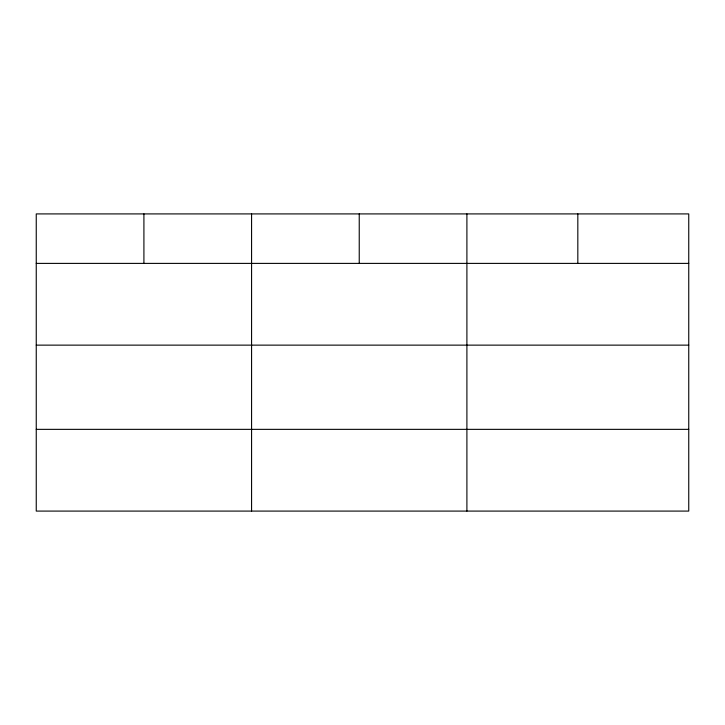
<?xml version="1.0" encoding="UTF-8"?>
<svg xmlns="http://www.w3.org/2000/svg" width="725" height="725" viewBox="0 0 725 725"><rect width="100%" height="100%" fill="white"/><g stroke="black" fill="none" stroke-linecap="round" stroke-linejoin="round"><path stroke-width="1.09" d="M688.75 345.136L688.75 213.911L36.25 213.911L36.25 511.089L688.75 511.089L688.75 345.136L36.25 345.136M36.25 263.392L688.75 263.392M36.25 429.354L688.75 429.354M577.825 213.911L577.825 263.392M466.9 213.911L466.9 511.089M359.237 213.911L359.237 263.392M251.575 213.911L251.575 511.089M143.913 213.911L143.913 263.392"/></g></svg>
